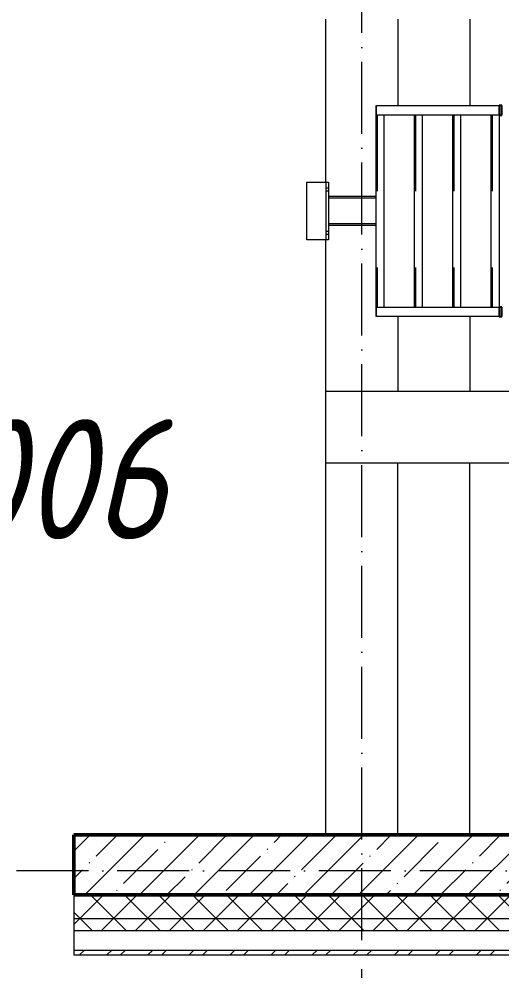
# Model space of a CAD drawing. Header units: millimetres. Extents: x -401725 to 250493, y 305116 to 802890.
# Drawn here: x 148751 to 150763, y 513880 to 517847 of the extents above; entities that cross this region are included whole.
import ezdxf

# ---------------------------------------------------------------- set-up
doc = ezdxf.new("R2010")
doc.units = ezdxf.units.MM
doc.linetypes.add('50_200_ШТРИХ_1Т_ш5_п1_п1_', pattern=[700, 500, -100, 0, -100])
doc.linetypes.add('Штрих', pattern=[635, 317.5, -317.5])
for name, color, linetype, lineweight in [('A-FLOR-____-OTLN', 7, 'Continuous', 9), ('A-GENM-____-HDLN', 7, 'Штрих', 9), ('A-GENM-____-MCUT', 7, 'Continuous', 25), ('A-GENM-____-OTLN', 7, 'Continuous', 9), ('A-WALL-____-MCUT', 7, 'Continuous', 13), ('A-WALL-____-MCUT-1', 7, 'Continuous', 9), ('A-WALL-____-MCUT-2', 7, 'Continuous', 50), ('A-WALL-____-PATT-1', 7, 'Continuous', 9), ('A-WALL-FNSH-MCUT-1', 7, 'Continuous', 9), ('S-GRID-____-OTLN-1', 7, '50_200_ШТРИХ_1Т_ш5_п1_п1_', 9), ('S-STRS-____-OTLN-1', 7, 'Continuous', 9), ('Марки помещений', 7, 'Continuous', 9)]:
    doc.layers.add(name, color=color, linetype=linetype, lineweight=lineweight)
doc.styles.add('ISOCPEUR_I_2', font='isocpeui.ttf', dxfattribs={"width": 0.85, "height": 2.3})
pattern_1 = [(45, (142429.06, 459015.94), (-70.71068, 70.71068), []), (135, (142429.06, 459015.94), (-70.71068, -70.71068), [])]

# ---------------------------------------------------------------- blocks, each defined once
blk = doc.blocks.new('ОМ_Нижняя опорная пятка - ОМ_Нижняя опорная пятка-19082064-АР1_План отверстий 3 этажа в осях 1-64_Ю-ЯЯ')
at = {"layer": 'A-GENM-____-OTLN'}
for p, q in [((-96, 10), (-96, 0)), ((-84, 10), (-84, 0)), ((84, 10), (84, 0)), ((96, 10), (96, 0))]:
    blk.add_line(p, q, dxfattribs=at)
blk = doc.blocks.new('ОМ_Уголок_ГОСТ 8509-93 - ОМ_Уголок_ГОСТ 8509-93-V153-АР1_План отверстий 3 этажа в осях 1-64_Ю-ЯЯ')
at = {"layer": 'A-GENM-____-HDLN'}
blk.add_line((40, -4), (840, -4), dxfattribs=at)
at = {"layer": 'A-GENM-____-OTLN'}
for p, q in [((840, 0), (40, 0)), ((40, -32), (840, -32))]:
    blk.add_line(p, q, dxfattribs=at)
blk = doc.blocks.new('ОМ_Уголок_ГОСТ 8509-93 - ОМ_Уголок_ГОСТ 8509-93-V156-АР1_План отверстий 3 этажа в осях 1-64_Ю-ЯЯ')
at = {"layer": 'A-GENM-____-HDLN'}
blk.add_line((40, -4), (840, -4), dxfattribs=at)
at = {"layer": 'A-GENM-____-OTLN'}
for p, q in [((880, 0), (0, 0)), ((1.3, -1.3), (0, 0)), ((40, -32), (840, -32)), ((880, 0), (878.7, -1.3))]:
    blk.add_line(p, q, dxfattribs=at)
blk = doc.blocks.new('ОМ_Труба_ГОСТ 8639-82 - ОМ_Труба_ГОСТ 8639-82-26527904-АР1_План отверстий 3 этажа в осях 1-64_Ю-ЯЯ')
at = {"layer": 'A-GENM-____-HDLN'}
for p, q in [((7810, 58085), (7611.5, 58085)), ((7810, 57977), (7611.5, 57977))]:
    blk.add_line(p, q, dxfattribs=at)
at = {"layer": 'A-GENM-____-OTLN'}
for p, q in [((7810, 58091), (7611.5, 58091)), ((7810, 57971), (7611.5, 57971))]:
    blk.add_line(p, q, dxfattribs=at)
blk = doc.blocks.new('ОМ_Уголок_ГОСТ 8510-86 - ОМ_Уголок_ГОСТ 8510-86-19082066-АР1_План отверстий 3 этажа в осях 1-64_Ю-ЯЯ')
at = {"layer": 'A-GENM-____-OTLN'}
for p, q in [((0, 0), (0, -90)), ((240, 0), (0, 0)), ((0, -10), (240, -10)), ((240, -90), (240, 0)), ((0, -90), (240, -90))]:
    blk.add_line(p, q, dxfattribs=at)
blk = doc.blocks.new('ОМ_Полоса_Прокат_ГОСТ 103-2006 - ОМ_Полоса_Прокат_ГОСТ 103-2006-20723456-АР1_План отверстий 3 этажа в осях 1-64_Ю-ЯЯ')
at = {"layer": 'A-GENM-____-MCUT'}
for p, q in [((8334.3, 58471), (8322.8, 58471)), ((8322.8, 58471), (8322.8, 58431)), ((8334.3, 58431), (8334.3, 58471)), ((8322.8, 58431), (8334.3, 58431))]:
    blk.add_line(p, q, dxfattribs=at)
at = {"layer": 'A-GENM-____-OTLN'}
for p, q in [((7811.3, 58431), (7811.3, 58471)), ((7811.3, 58471), (8322.8, 58471)), ((8322.8, 58431), (7811.3, 58431))]:
    blk.add_line(p, q, dxfattribs=at)
blk = doc.blocks.new('ОМ_Полоса_Прокат_ГОСТ 103-2006 - ОМ_Полоса_Прокат_ГОСТ 103-2006-20723498-АР1_План отверстий 3 этажа в осях 1-64_Ю-ЯЯ')
at = {"layer": 'A-GENM-____-MCUT'}
for p, q in [((8334.3, 57631), (8322.8, 57631)), ((8322.8, 57631), (8322.8, 57591)), ((8334.3, 57591), (8334.3, 57631)), ((8322.8, 57591), (8334.3, 57591))]:
    blk.add_line(p, q, dxfattribs=at)
at = {"layer": 'A-GENM-____-OTLN'}
for p, q in [((7811.3, 57591), (7811.3, 57631)), ((7811.3, 57631), (8322.8, 57631)), ((8322.8, 57591), (7811.3, 57591))]:
    blk.add_line(p, q, dxfattribs=at)

msp = doc.modelspace()

# ---------------------------------------------------------------- hatches: boundary and pattern name
at = {"layer": 'A-WALL-____-PATT-1'}
h = msp.add_hatch(dxfattribs=at)
h.set_pattern_fill('FP_12', color=256, style=0, pattern_type=2)
h.set_pattern_definition([(45, (142429.06, 459015.94), (-114.04925, 114.04925), []), (45, (142543.1, 459015.94), (-114.04925, 114.04925), [201.612, -40.322, 3.353, -36.97])])
h.paths.add_polyline_path([(155479.0567, 514196.983), (155479.0567, 514446.983), (148979.0567, 514446.983), (148979.0567, 514196.983), (154787.2808, 514196.983)], flags=0)
h.paths.add_polyline_path([(147979.0567, 514196.983), (147979.0567, 514446.983), (147729.0567, 514446.983), (147729.0567, 514196.983)], flags=0)
h = msp.add_hatch(dxfattribs=at)
h.set_pattern_fill('FP_4', color=256, style=0, pattern_type=2)
h.set_pattern_definition(pattern_1)
h.paths.add_polyline_path([(216648.5309, 514096.983), (216729.0567, 514096.983), (216729.0567, 514196.983), (210379.0567, 514196.983), (210379.0567, 514096.983), (213113.6023, 514096.983)], flags=0)
h.paths.add_polyline_path([(206043.7451, 514096.983), (206429.0567, 514096.983), (206429.0567, 514190.983), (206354.0567, 514190.983), (206354.0567, 514196.983), (205404.0567, 514196.983), (205404.0567, 514190.983), (205329.0567, 514190.983), (205329.0567, 514096.983), (205679.0567, 514096.983)], flags=0)
h.paths.add_polyline_path([(207811.2094, 514096.983), (209379.0567, 514096.983), (209379.0567, 514196.983), (207504.0567, 514196.983), (207504.0567, 514190.983), (207429.0567, 514190.983), (207429.0567, 514096.983)], flags=0)
h.paths.add_polyline_path([(202404.0567, 514096.983), (203529.0567, 514096.983), (203529.0567, 514190.983), (203454.0567, 514190.983), (203454.0567, 514196.983), (202404.0567, 514196.983), (202404.0567, 514190.983), (202329.0567, 514190.983), (202329.0567, 514096.983), (202335.0567, 514096.983)], flags=0)
h.paths.add_polyline_path([(200529.0567, 514096.983), (200529.0567, 514190.983), (200454.0567, 514190.983), (200454.0567, 514196.983), (199404.0567, 514196.983), (199404.0567, 514190.983), (199329.0567, 514190.983), (199329.0567, 514096.983), (199857.6201, 514096.983)], flags=0)
h.paths.add_polyline_path([(196404.0567, 514096.983), (197529.0567, 514096.983), (197529.0567, 514190.983), (197454.0567, 514190.983), (197454.0567, 514196.983), (196404.0567, 514196.983), (196404.0567, 514190.983), (196329.0567, 514190.983), (196329.0567, 514096.983)], flags=0)
h.paths.add_polyline_path([(194454.0567, 514096.983), (194529.0567, 514096.983), (194529.0567, 514190.983), (194454.0567, 514190.983), (194454.0567, 514196.983), (193404.0567, 514196.983), (193404.0567, 514190.983), (193329.0567, 514190.983), (193329.0567, 514096.983), (193671.4951, 514096.983)], flags=0)
h.paths.add_polyline_path([(190679.0567, 514096.983), (191529.0567, 514096.983), (191529.0567, 514190.983), (191454.0567, 514190.983), (191454.0567, 514196.983), (190404.0567, 514196.983), (190404.0567, 514190.983), (190329.0567, 514190.983), (190329.0567, 514096.983), (190404.0567, 514096.983)], flags=0)
h.paths.add_polyline_path([(188369.1023, 514096.983), (188529.0567, 514096.983), (188529.0567, 514190.983), (188454.0567, 514190.983), (188454.0567, 514196.983), (186854.0567, 514196.983), (186854.0567, 514190.983), (186779.0567, 514190.983), (186779.0567, 514096.983), (187485.3701, 514096.983)], flags=0)
h.paths.add_polyline_path([(184834.1737, 514096.983), (184979.0567, 514096.983), (184979.0567, 514190.983), (184904.0567, 514190.983), (184904.0567, 514196.983), (183854.0567, 514196.983), (183854.0567, 514190.983), (183779.0567, 514190.983), (183779.0567, 514096.983)], flags=0)
h.paths.add_polyline_path([(181979.0567, 514096.983), (181979.0567, 514190.983), (181904.0567, 514190.983), (181904.0567, 514196.983), (180854.0567, 514196.983), (180854.0567, 514190.983), (180779.0567, 514190.983), (180779.0567, 514096.983), (181299.2451, 514096.983)], flags=0)
h.paths.add_polyline_path([(178648.0487, 514096.983), (178979.0567, 514096.983), (178979.0567, 514190.983), (178904.0567, 514190.983), (178904.0567, 514196.983), (177854.0567, 514196.983), (177854.0567, 514190.983), (177779.0567, 514190.983), (177779.0567, 514096.983), (178206.1826, 514096.983)], flags=0)
h.paths.add_polyline_path([(174854.0567, 514096.983), (175979.0567, 514096.983), (175979.0567, 514190.983), (175904.0567, 514190.983), (175904.0567, 514196.983), (174854.0567, 514196.983), (174854.0567, 514190.983), (174779.0567, 514190.983), (174779.0567, 514096.983), (174785.0567, 514096.983)], flags=0)
h.paths.add_polyline_path([(171779.0567, 514096.983), (172979.0567, 514096.983), (172979.0567, 514190.983), (172904.0567, 514190.983), (172904.0567, 514196.983), (171854.0567, 514196.983), (171854.0567, 514190.983), (171779.0567, 514190.983)], flags=0)
h.paths.add_polyline_path([(169979.0567, 514096.983), (169979.0567, 514190.983), (169904.0567, 514190.983), (169904.0567, 514196.983), (168854.0567, 514196.983), (168854.0567, 514190.983), (168779.0567, 514190.983), (168779.0567, 514096.983), (169810.7272, 514096.983)], flags=0)
h.paths.add_polyline_path([(165854.0567, 514096.983), (166979.0567, 514096.983), (166979.0567, 514190.983), (166904.0567, 514190.983), (166904.0567, 514196.983), (165854.0567, 514196.983), (165854.0567, 514190.983), (165779.0567, 514190.983), (165779.0567, 514096.983), (165785.0567, 514096.983)], flags=0)
h.paths.add_polyline_path([(163979.0567, 514096.983), (163979.0567, 514190.983), (163904.0567, 514190.983), (163904.0567, 514196.983), (162854.0567, 514196.983), (162854.0567, 514190.983), (162779.0567, 514190.983), (162779.0567, 514096.983), (163904.0567, 514096.983)], flags=0)
h.paths.add_polyline_path([(160629.0567, 514096.983), (160979.0567, 514096.983), (160979.0567, 514190.983), (160904.0567, 514190.983), (160904.0567, 514196.983), (159854.0567, 514196.983), (159854.0567, 514190.983), (159779.0567, 514190.983), (159779.0567, 514096.983), (160129.0567, 514096.983)], flags=0)
h.paths.add_polyline_path([(158779.0567, 514096.983), (158779.0567, 514190.983), (158704.0567, 514190.983), (158704.0567, 514196.983), (148979.0567, 514196.983), (148979.0567, 514096.983), (158322.2094, 514096.983)], flags=0)
h.paths.add_polyline_path([(147979.0567, 514096.983), (147979.0567, 514196.983), (139979.0567, 514196.983), (139979.0567, 514096.983), (145949.9594, 514096.983)], flags=0)
h = msp.add_hatch(dxfattribs=at)
h.set_pattern_fill('FP_4', color=256, style=0, pattern_type=2)
h.set_pattern_definition(pattern_1)
h.paths.add_polyline_path([(216729.0567, 514046.983), (216729.0567, 514096.983), (210379.0567, 514096.983), (210379.0567, 514046.983), (216648.5309, 514046.983)], flags=0)
h.paths.add_polyline_path([(209379.0567, 514046.983), (209379.0567, 514096.983), (207429.0567, 514096.983), (207429.0567, 514046.983), (207811.2094, 514046.983)], flags=0)
h.paths.add_polyline_path([(203529.0567, 514046.983), (203529.0567, 514096.983), (202329.0567, 514096.983), (202329.0567, 514046.983), (202508.8166, 514046.983)], flags=0)
h.paths.add_polyline_path([(206043.7451, 514046.983), (206429.0567, 514046.983), (206429.0567, 514096.983), (205329.0567, 514096.983), (205329.0567, 514046.983)], flags=0)
h.paths.add_polyline_path([(199857.6201, 514046.983), (200529.0567, 514046.983), (200529.0567, 514096.983), (199329.0567, 514096.983), (199329.0567, 514046.983)], flags=0)
h.paths.add_polyline_path([(197529.0567, 514046.983), (197529.0567, 514096.983), (196329.0567, 514096.983), (196329.0567, 514046.983), (197206.4237, 514046.983)], flags=0)
h.paths.add_polyline_path([(194529.0567, 514046.983), (194529.0567, 514096.983), (193329.0567, 514096.983), (193329.0567, 514046.983), (193671.4951, 514046.983)], flags=0)
h.paths.add_polyline_path([(191529.0567, 514046.983), (191529.0567, 514096.983), (190329.0567, 514096.983), (190329.0567, 514046.983), (191020.2987, 514046.983)], flags=0)
h.paths.add_polyline_path([(188529.0567, 514046.983), (188529.0567, 514096.983), (186779.0567, 514096.983), (186779.0567, 514046.983), (188369.1023, 514046.983)], flags=0)
h.paths.add_polyline_path([(184979.0567, 514046.983), (184979.0567, 514096.983), (183779.0567, 514096.983), (183779.0567, 514046.983), (184834.1737, 514046.983)], flags=0)
h.paths.add_polyline_path([(181979.0567, 514046.983), (181979.0567, 514096.983), (180779.0567, 514096.983), (180779.0567, 514046.983), (181299.2451, 514046.983)], flags=0)
h.paths.add_polyline_path([(178979.0567, 514046.983), (178979.0567, 514096.983), (177779.0567, 514096.983), (177779.0567, 514046.983), (178648.0487, 514046.983)], flags=0)
h.paths.add_polyline_path([(174779.0567, 514046.983), (175979.0567, 514046.983), (175979.0567, 514096.983), (174779.0567, 514096.983)], flags=0)
h.paths.add_polyline_path([(172461.9237, 514046.983), (172979.0567, 514046.983), (172979.0567, 514096.983), (171779.0567, 514096.983), (171779.0567, 514046.983)], flags=0)
h.paths.add_polyline_path([(169810.7272, 514046.983), (169979.0567, 514046.983), (169979.0567, 514096.983), (168779.0567, 514096.983), (168779.0567, 514046.983), (168926.9951, 514046.983)], flags=0)
h.paths.add_polyline_path([(166979.0567, 514046.983), (166979.0567, 514096.983), (165779.0567, 514096.983), (165779.0567, 514046.983), (166275.7987, 514046.983)], flags=0)
h.paths.add_polyline_path([(163624.6022, 514046.983), (163979.0567, 514046.983), (163979.0567, 514096.983), (162779.0567, 514096.983), (162779.0567, 514046.983)], flags=0)
h.paths.add_polyline_path([(160973.4058, 514046.983), (160979.0567, 514046.983), (160979.0567, 514096.983), (159779.0567, 514096.983), (159779.0567, 514046.983), (160089.6737, 514046.983)], flags=0)
h.paths.add_polyline_path([(158322.2094, 514046.983), (158779.0567, 514046.983), (158779.0567, 514096.983), (148979.0567, 514096.983), (148979.0567, 514046.983), (156554.7451, 514046.983)], flags=0)
h.paths.add_polyline_path([(147979.0567, 514046.983), (147979.0567, 514096.983), (139879.0567, 514096.983), (139879.0567, 514046.983), (145949.9594, 514046.983)], flags=0)
h = msp.add_hatch(dxfattribs=at)
h.set_pattern_fill('FP_6', color=256, style=0, pattern_type=2)
h.set_pattern_definition([(45, (142429.06, 459015.94), (-85.53659, 85.53659), []), (45, (142486.08, 459015.94), (-85.53659, 85.53659), [])])
h.paths.add_polyline_path([(187485.3701, 513946.983), (187644.0567, 513946.983), (187644.0567, 513966.983), (186779.0567, 513966.983), (186779.0567, 513946.983)], flags=0)
h.paths.add_polyline_path([(184979.0567, 513946.983), (184979.0567, 513966.983), (183779.0567, 513966.983), (183779.0567, 513946.983), (184834.1737, 513946.983)], flags=0)
h.paths.add_polyline_path([(181979.0567, 513946.983), (181979.0567, 513966.983), (180779.0567, 513966.983), (180779.0567, 513946.983), (181299.2451, 513946.983)], flags=0)
h.paths.add_polyline_path([(178979.0567, 513946.983), (178979.0567, 513966.983), (177779.0567, 513966.983), (177779.0567, 513946.983), (178648.0487, 513946.983)], flags=0)
h.paths.add_polyline_path([(175979.0567, 513946.983), (175979.0567, 513966.983), (174779.0567, 513966.983), (174779.0567, 513946.983), (175113.1201, 513946.983)], flags=0)
h.paths.add_polyline_path([(172461.9237, 513946.983), (172979.0567, 513946.983), (172979.0567, 513966.983), (171779.0567, 513966.983), (171779.0567, 513946.983)], flags=0)
h.paths.add_polyline_path([(169810.7272, 513946.983), (169979.0567, 513946.983), (169979.0567, 513966.983), (168779.0567, 513966.983), (168779.0567, 513946.983), (168926.9951, 513946.983)], flags=0)
h.paths.add_polyline_path([(165779.0567, 513946.983), (166979.0567, 513946.983), (166979.0567, 513966.983), (165779.0567, 513966.983)], flags=0)
h.paths.add_polyline_path([(162779.0567, 513946.983), (163979.0567, 513946.983), (163979.0567, 513966.983), (162779.0567, 513966.983)], flags=0)
h.paths.add_polyline_path([(159779.0567, 513946.983), (160979.0567, 513946.983), (160979.0567, 513966.983), (159779.0567, 513966.983)], flags=0)
h.paths.add_polyline_path([(158779.0567, 513946.983), (158779.0567, 513966.983), (148979.0567, 513966.983), (148979.0567, 513946.983), (158322.2094, 513946.983)], flags=0)
h.paths.add_polyline_path([(147979.0567, 513946.983), (147979.0567, 513966.983), (139749.0567, 513966.983), (139749.0567, 513946.983), (145949.9594, 513946.983)], flags=0)

# ---------------------------------------------------------------- linework, layer by layer
at = {"layer": 'A-FLOR-____-OTLN'}
for p, q in [((150029.0567, 517166.983), (150029.0567, 517846.983)), ((150029.0567, 514446.983), (150029.0567, 516926.983))]:
    msp.add_line(p, q, dxfattribs=at)
at = {"layer": 'A-WALL-____-MCUT'}
for p, q in [((148979.0567, 514196.983), (148979.0567, 513966.983)), ((148979.0567, 513966.983), (158779.0567, 513966.983))]:
    msp.add_line(p, q, dxfattribs=at)
at = {"layer": 'A-WALL-____-MCUT-1'}
for p, q in [((158779.0567, 514096.983), (148979.0567, 514096.983)), ((158779.0567, 514046.983), (148979.0567, 514046.983))]:
    msp.add_line(p, q, dxfattribs=at)
at = {"layer": 'A-WALL-____-MCUT-2'}
for p, q in [((155479.0567, 514446.983), (148979.0567, 514446.983)), ((148979.0567, 514446.983), (148979.0567, 514196.983)), ((155479.0567, 514196.983), (148979.0567, 514196.983))]:
    msp.add_line(p, q, dxfattribs=at)
at = {"layer": 'A-WALL-FNSH-MCUT-1'}
for p, q in [((148979.0567, 513966.983), (148979.0567, 513966.983)), ((148979.0567, 513966.983), (148979.0567, 513946.983)), ((148979.0567, 513946.983), (158779.0567, 513946.983))]:
    msp.add_line(p, q, dxfattribs=at)
at = {"layer": 'S-GRID-____-OTLN-1', "color": 251, "ltscale": 0.6, "true_color": 0x636466}
for p, q in [((150179.0567, 511907.5288), (150179.0567, 549908.7924)), ((246503.4633, 514296.983), (137760.2865, 514296.983))]:
    msp.add_line(p, q, dxfattribs=at)
at = {"layer": 'S-STRS-____-OTLN-1'}
for p, q in [((150329.0567, 517846.983), (150329.0567, 517486.983)), ((150329.0567, 517846.983), (150329.0567, 517486.983)), ((150629.0567, 517846.983), (150629.0567, 517486.983)), ((150629.0567, 517846.983), (150629.0567, 517486.983)), ((150329.0567, 516606.983), (150329.0567, 516296.983)), ((150329.0567, 516606.983), (150329.0567, 516296.983)), ((150629.0567, 516606.983), (150629.0567, 516296.983)), ((150629.0567, 516606.983), (150629.0567, 516296.983)), ((150029.0567, 516296.983), (150329.0567, 516296.983)), ((150329.0567, 516296.983), (150629.0567, 516296.983)), ((150629.0567, 516296.983), (150929.0567, 516296.983)), ((150029.0567, 514446.983), (150029.0567, 515996.983)), ((150329.0567, 515996.983), (150029.0567, 515996.983)), ((150629.0567, 515996.983), (150329.0567, 515996.983)), ((150329.0567, 514446.983), (150329.0567, 515996.983)), ((150329.0567, 514446.983), (150329.0567, 515996.983)), ((150929.0567, 515996.983), (150629.0567, 515996.983)), ((150629.0567, 514446.983), (150629.0567, 515996.983)), ((150629.0567, 514446.983), (150629.0567, 515996.983))]:
    msp.add_line(p, q, dxfattribs=at)

# ---------------------------------------------------------------- block references
at = {"layer": 'A-GENM-____-OTLN', "extrusion": (0, 0, -1)}
for name, p, rotation in [('ОМ_Уголок_ГОСТ 8509-93 - ОМ_Уголок_ГОСТ 8509-93-V156-АР1_План отверстий 3 этажа в осях 1-64_Ю-ЯЯ', (-150239.0567, 517486.983), 269.9999999999989), ('ОМ_Уголок_ГОСТ 8509-93 - ОМ_Уголок_ГОСТ 8509-93-V153-АР1_План отверстий 3 этажа в осях 1-64_Ю-ЯЯ', (-150399.0567, 517486.983), 269.9999999999989), ('ОМ_Уголок_ГОСТ 8509-93 - ОМ_Уголок_ГОСТ 8509-93-V153-АР1_План отверстий 3 этажа в осях 1-64_Ю-ЯЯ', (-150559.0567, 517486.983), 269.9999999999989), ('ОМ_Уголок_ГОСТ 8509-93 - ОМ_Уголок_ГОСТ 8509-93-V153-АР1_План отверстий 3 этажа в осях 1-64_Ю-ЯЯ', (-150719.0567, 517486.983), 269.9999999999989), ('ОМ_Уголок_ГОСТ 8510-86 - ОМ_Уголок_ГОСТ 8510-86-19082066-АР1_План отверстий 3 этажа в осях 1-64_Ю-ЯЯ', (-150040.546, 516926.983), 89.99999999999918)]:
    msp.add_blockref(name, p, dxfattribs=dict(at, rotation=rotation))
at = {"layer": 'A-GENM-____-OTLN'}
for name in ['ОМ_Полоса_Прокат_ГОСТ 103-2006 - ОМ_Полоса_Прокат_ГОСТ 103-2006-20723456-АР1_План отверстий 3 этажа в осях 1-64_Ю-ЯЯ', 'ОМ_Труба_ГОСТ 8639-82 - ОМ_Труба_ГОСТ 8639-82-26527904-АР1_План отверстий 3 этажа в осях 1-64_Ю-ЯЯ', 'ОМ_Полоса_Прокат_ГОСТ 103-2006 - ОМ_Полоса_Прокат_ГОСТ 103-2006-20723498-АР1_План отверстий 3 этажа в осях 1-64_Ю-ЯЯ']:
    msp.add_blockref(name, (142429.0567, 459015.941), dxfattribs=at)
at = {"layer": 'A-GENM-____-OTLN', "rotation": 90.00000000000084}
msp.add_blockref('ОМ_Нижняя опорная пятка - ОМ_Нижняя опорная пятка-19082064-АР1_План отверстий 3 этажа в осях 1-64_Ю-ЯЯ', (150040.546, 517046.983), dxfattribs=at)

# ---------------------------------------------------------------- texts
at = {"layer": 'Марки помещений', "insert": (148052.8545, 516179.6286), "char_height": 500, "width": 785.65375, "attachment_point": 1, "style": 'ISOCPEUR_I_2'}
msp.add_mtext('3.006', dxfattribs=at)

doc.saveas('drawing.dxf')
